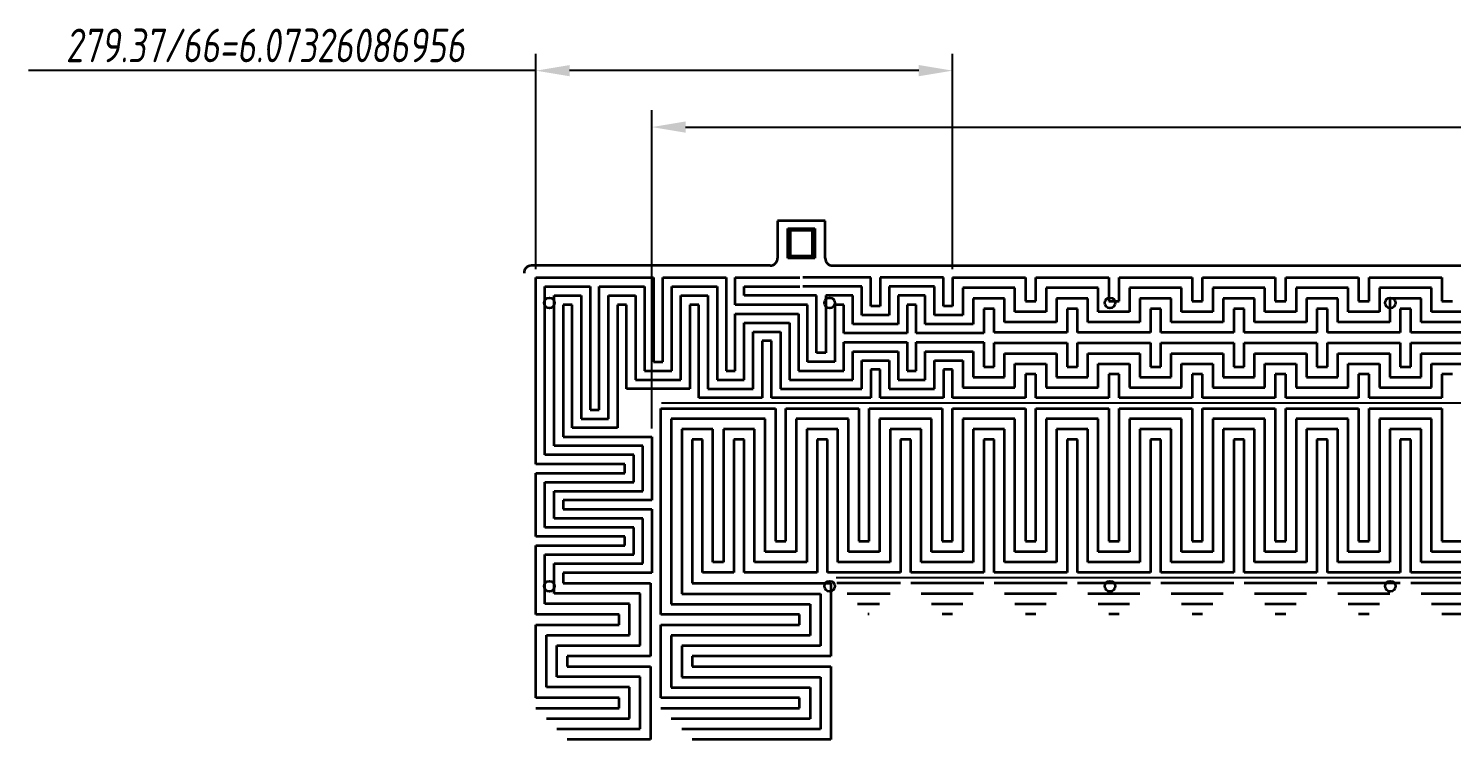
# Model space of a CAD drawing. Header units: millimetres. Extents: x -5937 to 68925, y -3068 to 5300.
# Drawn here: x 52571 to 53526, y 1216 to 1693 of the extents above; entities that cross this region are included whole.
import ezdxf

# ---------------------------------------------------------------- set-up
doc = ezdxf.new("R2010")
doc.units = ezdxf.units.MM
doc.header["$LTSCALE"] = 7
doc.layers.add('参照', color=6, linetype='Continuous', lineweight=9)
doc.layers.add('发热分区', color=20, linetype='Continuous')
doc.styles.add('斜仿宋', font='tssdeng.shx', dxfattribs={"width": 0.8, "oblique": 8, "bigfont": 'tssdchn.shx'})

msp = doc.modelspace()

# ---------------------------------------------------------------- linework, layer by layer
at = {"color": 1}
for p, q in [((52911.727, 1531.921), (52911.727, 1676.314)), ((53191.099, 1531.921), (53191.099, 1676.314)), ((52911.727, 1665.025), (52571.384, 1665.025)), ((53168.521, 1665.025), (52934.305, 1665.025)), ((52989.465, 1425.072), (52989.465, 1638.484)), ((53012.043, 1627.195), (54145.411, 1627.195))]:
    msp.add_line(p, q, dxfattribs=at)
at = {"color": 7, "linetype": 'Continuous', "lineweight": 35}
for p, q in [((53105.727, 1564.276), (53073.727, 1564.276)), ((53073.727, 1564.276), (53073.727, 1539.276)), ((53080.727, 1559.276), (53082.227, 1557.776)), ((53080.727, 1539.276), (53080.727, 1559.276)), ((53080.727, 1559.276), (53098.727, 1559.276)), ((53082.227, 1557.776), (53082.227, 1540.776)), ((53097.227, 1557.776), (53082.227, 1557.776)), ((53097.227, 1557.776), (53098.727, 1559.276)), ((53097.227, 1540.776), (53097.227, 1557.776)), ((53098.727, 1559.276), (53098.727, 1539.276)), ((53105.727, 1539.276), (53105.727, 1564.276)), ((53082.227, 1540.776), (53080.727, 1539.276)), ((53098.727, 1539.276), (53080.727, 1539.276)), ((53082.227, 1540.776), (53097.227, 1540.776)), ((53098.727, 1539.276), (53097.227, 1540.776)), ((53068.727, 1534.276), (52908.727, 1534.276)), ((53110.727, 1534.276), (54046.727, 1534.276))]:
    msp.add_line(p, q, dxfattribs=at)
for centre in [(52920.727, 1509.276), (53108.727, 1509.276), (53296.727, 1509.276), (53484.727, 1509.276), (52920.727, 1319.276), (53108.727, 1319.276), (53296.727, 1319.276), (53484.727, 1319.276)]:
    msp.add_circle(centre, 3.5, dxfattribs=at)
for centre, start, end in [((53068.727, 1539.276), 270, 0), ((53110.727, 1539.276), 180, 270), ((52908.727, 1529.276), 90, 180)]:
    msp.add_arc(centre, 5, start, end, dxfattribs=at)
at = {"color": 1}
for points in [[(52934.305, 1668.788), (52934.305, 1661.263), (52911.727, 1665.025)], [(53168.521, 1661.263), (53168.521, 1668.788), (53191.099, 1665.025)], [(53012.043, 1630.958), (53012.043, 1623.432), (52989.465, 1627.195)]]:
    msp.add_solid(points, dxfattribs=at)
at = {"layer": '参照', "linetype": 'Continuous', "lineweight": 35}
for p, q in [((52911.727, 1401.208), (52911.727, 1526.276)), ((52911.727, 1526.276), (52990.679, 1526.276)), ((52917.8, 1407.281), (52917.8, 1520.203)), ((52917.8, 1520.203), (52948.167, 1520.203)), ((52948.167, 1520.203), (52948.167, 1437.647)), ((52954.24, 1437.647), (52954.24, 1520.203)), ((52954.24, 1520.203), (52984.606, 1520.203)), ((52984.606, 1520.203), (52984.606, 1463.733)), ((52990.679, 1526.276), (52990.679, 1469.806)), ((52996.753, 1469.806), (52996.753, 1526.276)), ((52996.753, 1526.276), (53039.266, 1526.276)), ((53002.826, 1463.733), (53002.826, 1520.203)), ((53002.826, 1520.203), (53033.192, 1520.203)), ((53033.192, 1520.203), (53033.192, 1457.659)), ((53039.266, 1526.276), (53039.266, 1463.733)), ((53045.339, 1508.057), (53045.339, 1526.276)), ((53045.339, 1526.276), (53088.727, 1526.276)), ((53051.412, 1514.13), (53051.412, 1520.203)), ((53051.412, 1520.203), (53088.727, 1520.203)), ((53136.438, 1526.276), (53090.727, 1526.276)), ((53130.364, 1520.203), (53090.727, 1520.203)), ((53130.364, 1501.078), (53130.364, 1520.203)), ((53136.438, 1507.151), (53136.438, 1526.276)), ((53185.024, 1526.276), (53142.511, 1526.276)), ((53142.511, 1526.276), (53142.511, 1507.151)), ((53178.951, 1520.203), (53148.584, 1520.203)), ((53148.584, 1520.203), (53148.584, 1501.078)), ((53178.951, 1501.078), (53178.951, 1520.203)), ((53185.024, 1507.151), (53185.024, 1526.276)), ((53191.099, 1526.276), (53191.099, 1507.151)), ((53191.099, 1526.276), (53239.989, 1526.276)), ((53233.005, 1519.292), (53198.083, 1519.292)), ((53198.083, 1519.292), (53198.083, 1501.078)), ((53233.005, 1503.355), (53233.005, 1519.292)), ((53239.989, 1526.276), (53239.989, 1510.34)), ((53246.973, 1510.34), (53246.973, 1526.276)), ((53246.973, 1526.276), (53295.863, 1526.276)), ((53288.879, 1519.292), (53253.957, 1519.292)), ((53253.957, 1519.292), (53253.957, 1503.355)), ((53288.879, 1503.355), (53288.879, 1519.292)), ((53295.863, 1526.276), (53295.863, 1510.34)), ((53302.847, 1510.34), (53302.847, 1526.276)), ((53302.847, 1526.276), (53351.738, 1526.276)), ((53344.753, 1519.292), (53309.832, 1519.292)), ((53309.832, 1519.292), (53309.832, 1503.355)), ((53344.753, 1503.355), (53344.753, 1519.292)), ((53351.738, 1526.276), (53351.738, 1510.34)), ((53358.722, 1510.34), (53358.722, 1526.276)), ((53358.722, 1526.276), (53407.612, 1526.276)), ((53400.628, 1519.292), (53365.706, 1519.292)), ((53365.706, 1519.292), (53365.706, 1503.355)), ((53400.628, 1503.355), (53400.628, 1519.292)), ((53407.612, 1526.276), (53407.612, 1510.34)), ((53414.596, 1510.34), (53414.596, 1526.276)), ((53414.596, 1526.276), (53463.486, 1526.276)), ((53456.502, 1519.292), (53421.58, 1519.292)), ((53421.58, 1519.292), (53421.58, 1503.355)), ((53456.502, 1503.355), (53456.502, 1519.292)), ((53463.486, 1526.276), (53463.486, 1510.34)), ((53470.47, 1510.34), (53470.47, 1526.276)), ((53470.47, 1526.276), (53519.361, 1526.276)), ((53512.376, 1519.292), (53477.455, 1519.292)), ((53477.455, 1519.292), (53477.455, 1503.355)), ((53512.376, 1503.355), (53512.376, 1519.292)), ((53519.361, 1526.276), (53519.361, 1510.34)), ((52923.874, 1413.354), (52923.874, 1514.13)), ((52923.874, 1514.13), (52942.093, 1514.13)), ((52936.02, 1508.057), (52929.947, 1508.057)), ((52929.947, 1508.057), (52929.947, 1419.428)), ((52936.02, 1425.501), (52936.02, 1508.057)), ((52942.093, 1514.13), (52942.093, 1431.574)), ((52960.313, 1431.574), (52960.313, 1514.13)), ((52960.313, 1514.13), (52978.533, 1514.13)), ((52972.46, 1508.057), (52966.386, 1508.057)), ((52966.386, 1508.057), (52966.386, 1425.501)), ((52972.46, 1451.586), (52972.46, 1508.057)), ((52978.533, 1514.13), (52978.533, 1457.659)), ((53008.899, 1457.659), (53008.899, 1514.13)), ((53008.899, 1514.13), (53027.119, 1514.13)), ((53021.046, 1508.057), (53014.972, 1508.057)), ((53014.972, 1508.057), (53014.972, 1451.586)), ((53021.046, 1445.513), (53021.046, 1508.057)), ((53027.119, 1514.13), (53027.119, 1451.586)), ((53093.925, 1508.057), (53045.339, 1508.057)), ((53099.998, 1514.13), (53051.412, 1514.13)), ((53093.925, 1469.806), (53093.925, 1508.057)), ((53099.998, 1475.879), (53099.998, 1514.13)), ((53124.291, 1514.13), (53106.071, 1514.13)), ((53106.071, 1514.13), (53106.071, 1475.879)), ((53118.218, 1508.057), (53112.145, 1508.057)), ((53112.145, 1508.057), (53112.145, 1469.806)), ((53118.218, 1488.931), (53118.218, 1508.057)), ((53124.291, 1495.004), (53124.291, 1514.13)), ((53172.877, 1514.13), (53154.657, 1514.13)), ((53154.657, 1514.13), (53154.657, 1495.004)), ((53166.804, 1508.057), (53160.731, 1508.057)), ((53160.731, 1508.057), (53160.731, 1488.931)), ((53166.804, 1488.931), (53166.804, 1508.057)), ((53172.877, 1495.004), (53172.877, 1514.13)), ((53226.02, 1512.308), (53205.067, 1512.308)), ((53205.067, 1512.308), (53205.067, 1495.004)), ((53226.02, 1496.371), (53226.02, 1512.308)), ((53239.989, 1510.34), (53246.973, 1510.34)), ((53281.895, 1512.308), (53260.942, 1512.308)), ((53260.942, 1512.308), (53260.942, 1496.371)), ((53281.895, 1496.371), (53281.895, 1512.308)), ((53295.863, 1510.34), (53302.847, 1510.34)), ((53337.769, 1512.308), (53316.816, 1512.308)), ((53316.816, 1512.308), (53316.816, 1496.371)), ((53337.769, 1496.371), (53337.769, 1512.308)), ((53351.738, 1510.34), (53358.722, 1510.34)), ((53393.643, 1512.308), (53372.69, 1512.308)), ((53372.69, 1512.308), (53372.69, 1496.371)), ((53393.643, 1496.371), (53393.643, 1512.308)), ((53407.612, 1510.34), (53414.596, 1510.34)), ((53449.518, 1512.308), (53428.565, 1512.308)), ((53428.565, 1512.308), (53428.565, 1496.371)), ((53449.518, 1496.371), (53449.518, 1512.308)), ((53463.486, 1510.34), (53470.47, 1510.34)), ((53505.392, 1512.308), (53484.439, 1512.308)), ((53484.439, 1512.308), (53484.439, 1496.371)), ((53505.392, 1496.371), (53505.392, 1512.308)), ((53519.361, 1510.34), (53526.345, 1510.34)), ((53045.339, 1463.733), (53045.339, 1501.983)), ((53045.339, 1501.983), (53087.852, 1501.983)), ((53087.852, 1501.983), (53087.852, 1463.733)), ((53148.584, 1501.078), (53130.364, 1501.078)), ((53142.511, 1507.151), (53136.438, 1507.151)), ((53198.083, 1501.078), (53178.951, 1501.078)), ((53191.099, 1507.151), (53185.024, 1507.151)), ((53219.036, 1505.323), (53212.052, 1505.323)), ((53212.052, 1505.323), (53212.052, 1488.931)), ((53219.036, 1489.387), (53219.036, 1505.323)), ((53253.957, 1503.355), (53233.005, 1503.355)), ((53274.91, 1505.323), (53267.926, 1505.323)), ((53267.926, 1505.323), (53267.926, 1489.387)), ((53274.91, 1489.387), (53274.91, 1505.323)), ((53309.832, 1503.355), (53288.879, 1503.355)), ((53330.785, 1505.323), (53323.8, 1505.323)), ((53323.8, 1505.323), (53323.8, 1489.387)), ((53330.785, 1489.387), (53330.785, 1505.323)), ((53365.706, 1503.355), (53344.753, 1503.355)), ((53386.659, 1505.323), (53379.675, 1505.323)), ((53379.675, 1505.323), (53379.675, 1489.387)), ((53386.659, 1489.387), (53386.659, 1505.323)), ((53421.58, 1503.355), (53400.628, 1503.355)), ((53442.533, 1505.323), (53435.549, 1505.323)), ((53435.549, 1505.323), (53435.549, 1489.387)), ((53442.533, 1489.387), (53442.533, 1505.323)), ((53477.455, 1503.355), (53456.502, 1503.355)), ((53498.408, 1505.323), (53491.423, 1505.323)), ((53491.423, 1505.323), (53491.423, 1489.387)), ((53498.408, 1489.387), (53498.408, 1505.323)), ((53533.329, 1503.355), (53512.376, 1503.355)), ((53051.412, 1457.659), (53051.412, 1495.91)), ((53051.412, 1495.91), (53081.778, 1495.91)), ((53057.485, 1451.586), (53057.485, 1489.837)), ((53057.485, 1489.837), (53075.705, 1489.837)), ((53075.705, 1489.837), (53075.705, 1451.586)), ((53081.778, 1495.91), (53081.778, 1457.659)), ((53160.731, 1488.931), (53118.218, 1488.931)), ((53154.657, 1495.004), (53124.291, 1495.004)), ((53212.052, 1488.931), (53166.804, 1488.931)), ((53205.067, 1495.004), (53172.877, 1495.004)), ((53267.926, 1489.387), (53219.036, 1489.387)), ((53260.942, 1496.371), (53226.02, 1496.371)), ((53323.8, 1489.387), (53274.91, 1489.387)), ((53316.816, 1496.371), (53281.895, 1496.371)), ((53379.675, 1489.387), (53330.785, 1489.387)), ((53372.69, 1496.371), (53337.769, 1496.371)), ((53435.549, 1489.387), (53386.659, 1489.387)), ((53428.565, 1496.371), (53393.643, 1496.371)), ((53491.423, 1489.387), (53442.533, 1489.387)), ((53484.439, 1496.371), (53449.518, 1496.371)), ((53547.298, 1489.387), (53498.408, 1489.387)), ((53540.313, 1496.371), (53505.392, 1496.371)), ((53069.632, 1483.764), (53063.559, 1483.764)), ((53063.559, 1483.764), (53063.559, 1445.513)), ((53069.632, 1445.513), (53069.632, 1483.764)), ((53118.218, 1463.733), (53118.218, 1482.858)), ((53118.218, 1482.858), (53160.731, 1482.858)), ((53160.731, 1482.858), (53160.731, 1463.733)), ((53166.804, 1463.733), (53166.804, 1482.858)), ((53166.804, 1482.858), (53212.052, 1482.858)), ((53212.052, 1482.858), (53212.052, 1466.466)), ((53219.036, 1466.466), (53219.036, 1482.402)), ((53219.036, 1482.402), (53267.926, 1482.402)), ((53267.926, 1482.402), (53267.926, 1466.466)), ((53274.91, 1466.466), (53274.91, 1482.402)), ((53274.91, 1482.402), (53323.8, 1482.402)), ((53323.8, 1482.402), (53323.8, 1466.466)), ((53330.785, 1466.466), (53330.785, 1482.402)), ((53330.785, 1482.402), (53379.675, 1482.402)), ((53379.675, 1482.402), (53379.675, 1466.466)), ((53386.659, 1466.466), (53386.659, 1482.402)), ((53386.659, 1482.402), (53435.549, 1482.402)), ((53435.549, 1482.402), (53435.549, 1466.466)), ((53442.533, 1466.466), (53442.533, 1482.402)), ((53442.533, 1482.402), (53491.423, 1482.402)), ((53491.423, 1482.402), (53491.423, 1466.466)), ((53498.408, 1466.466), (53498.408, 1482.402)), ((53498.408, 1482.402), (53547.298, 1482.402)), ((52990.679, 1469.806), (52996.753, 1469.806)), ((53112.145, 1469.806), (53093.925, 1469.806)), ((53106.071, 1475.879), (53099.998, 1475.879)), ((53124.291, 1457.659), (53124.291, 1476.785)), ((53124.291, 1476.785), (53154.657, 1476.785)), ((53130.364, 1451.586), (53130.364, 1470.711)), ((53130.364, 1470.711), (53148.584, 1470.711)), ((53148.584, 1470.711), (53148.584, 1451.586)), ((53154.657, 1476.785), (53154.657, 1457.659)), ((53172.877, 1457.659), (53172.877, 1476.785)), ((53172.877, 1476.785), (53205.067, 1476.785)), ((53178.951, 1451.586), (53178.951, 1470.711)), ((53178.951, 1470.711), (53198.083, 1470.711)), ((53198.083, 1470.711), (53198.083, 1452.497)), ((53205.067, 1476.785), (53205.067, 1459.481)), ((53226.02, 1459.481), (53226.02, 1475.418)), ((53226.02, 1475.418), (53260.942, 1475.418)), ((53260.942, 1475.418), (53260.942, 1459.481)), ((53281.895, 1459.481), (53281.895, 1475.418)), ((53281.895, 1475.418), (53316.816, 1475.418)), ((53316.816, 1475.418), (53316.816, 1459.481)), ((53337.769, 1459.481), (53337.769, 1475.418)), ((53337.769, 1475.418), (53372.69, 1475.418)), ((53372.69, 1475.418), (53372.69, 1459.481)), ((53393.643, 1459.481), (53393.643, 1475.418)), ((53393.643, 1475.418), (53428.565, 1475.418)), ((53428.565, 1475.418), (53428.565, 1459.481)), ((53449.518, 1459.481), (53449.518, 1475.418)), ((53449.518, 1475.418), (53484.439, 1475.418)), ((53484.439, 1475.418), (53484.439, 1459.481)), ((53505.392, 1459.481), (53505.392, 1475.418)), ((53505.392, 1475.418), (53540.313, 1475.418)), ((52984.606, 1463.733), (53002.826, 1463.733)), ((53039.266, 1463.733), (53045.339, 1463.733)), ((53087.852, 1463.733), (53118.218, 1463.733)), ((53142.511, 1464.638), (53136.438, 1464.638)), ((53136.438, 1464.638), (53136.438, 1445.513)), ((53142.511, 1445.513), (53142.511, 1464.638)), ((53160.731, 1463.733), (53166.804, 1463.733)), ((53191.099, 1464.638), (53185.024, 1464.638)), ((53185.024, 1464.638), (53185.024, 1445.513)), ((53191.099, 1445.513), (53191.099, 1464.638)), ((53212.052, 1466.466), (53219.036, 1466.466)), ((53233.005, 1452.497), (53233.005, 1468.434)), ((53233.005, 1468.434), (53253.957, 1468.434)), ((53246.973, 1461.45), (53239.989, 1461.45)), ((53239.989, 1461.45), (53239.989, 1445.513)), ((53246.973, 1445.513), (53246.973, 1461.45)), ((53253.957, 1468.434), (53253.957, 1452.497)), ((53267.926, 1466.466), (53274.91, 1466.466)), ((53288.879, 1452.497), (53288.879, 1468.434)), ((53288.879, 1468.434), (53309.832, 1468.434)), ((53302.847, 1461.45), (53295.863, 1461.45)), ((53295.863, 1461.45), (53295.863, 1445.513)), ((53302.847, 1445.513), (53302.847, 1461.45)), ((53309.832, 1468.434), (53309.832, 1452.497)), ((53323.8, 1466.466), (53330.785, 1466.466)), ((53344.753, 1452.497), (53344.753, 1468.434)), ((53344.753, 1468.434), (53365.706, 1468.434)), ((53358.722, 1461.45), (53351.738, 1461.45)), ((53351.738, 1461.45), (53351.738, 1445.513)), ((53358.722, 1445.513), (53358.722, 1461.45)), ((53365.706, 1468.434), (53365.706, 1452.497)), ((53379.675, 1466.466), (53386.659, 1466.466)), ((53400.628, 1452.497), (53400.628, 1468.434)), ((53400.628, 1468.434), (53421.58, 1468.434)), ((53414.596, 1461.45), (53407.612, 1461.45)), ((53407.612, 1461.45), (53407.612, 1445.513)), ((53414.596, 1445.513), (53414.596, 1461.45)), ((53421.58, 1468.434), (53421.58, 1452.497)), ((53435.549, 1466.466), (53442.533, 1466.466)), ((53456.502, 1452.497), (53456.502, 1468.434)), ((53456.502, 1468.434), (53477.455, 1468.434)), ((53470.47, 1461.45), (53463.486, 1461.45)), ((53463.486, 1461.45), (53463.486, 1445.513)), ((53470.47, 1445.513), (53470.47, 1461.45)), ((53477.455, 1468.434), (53477.455, 1452.497)), ((53491.423, 1466.466), (53498.408, 1466.466)), ((53512.376, 1452.497), (53512.376, 1468.434)), ((53512.376, 1468.434), (53533.329, 1468.434)), ((53526.345, 1461.45), (53519.361, 1461.45)), ((53519.361, 1461.45), (53519.361, 1445.513)), ((53014.972, 1451.586), (52972.46, 1451.586)), ((52978.533, 1457.659), (53008.899, 1457.659)), ((53027.119, 1451.586), (53057.485, 1451.586)), ((53033.192, 1457.659), (53051.412, 1457.659)), ((53075.705, 1451.586), (53130.364, 1451.586)), ((53081.778, 1457.659), (53124.291, 1457.659)), ((53148.584, 1451.586), (53178.951, 1451.586)), ((53154.657, 1457.659), (53172.877, 1457.659)), ((53198.083, 1452.497), (53233.005, 1452.497)), ((53205.067, 1459.481), (53226.02, 1459.481)), ((53253.957, 1452.497), (53288.879, 1452.497)), ((53260.942, 1459.481), (53281.895, 1459.481)), ((53309.832, 1452.497), (53344.753, 1452.497)), ((53316.816, 1459.481), (53337.769, 1459.481)), ((53365.706, 1452.497), (53400.628, 1452.497)), ((53372.69, 1459.481), (53393.643, 1459.481)), ((53421.58, 1452.497), (53456.502, 1452.497)), ((53428.565, 1459.481), (53449.518, 1459.481)), ((53477.455, 1452.497), (53512.376, 1452.497)), ((53484.439, 1459.481), (53505.392, 1459.481)), ((53063.559, 1445.513), (53021.046, 1445.513)), ((53136.438, 1445.513), (53069.632, 1445.513)), ((53185.024, 1445.513), (53142.511, 1445.513)), ((53239.989, 1445.513), (53191.099, 1445.513)), ((53295.863, 1445.513), (53246.973, 1445.513)), ((53351.738, 1445.513), (53302.847, 1445.513)), ((53407.612, 1445.513), (53358.722, 1445.513)), ((53463.486, 1445.513), (53414.596, 1445.513)), ((53519.361, 1445.513), (53470.47, 1445.513)), ((52948.167, 1437.647), (52954.24, 1437.647)), ((52995.539, 1300.271), (52995.539, 1438.529)), ((52995.539, 1438.529), (53072.366, 1438.529)), ((53072.366, 1438.529), (53072.366, 1349.402)), ((53079.35, 1349.402), (53079.35, 1438.529)), ((53079.35, 1438.529), (53128.24, 1438.529)), ((53128.24, 1438.529), (53128.24, 1349.402)), ((53135.224, 1349.402), (53135.224, 1438.529)), ((53135.224, 1438.529), (53184.114, 1438.529)), ((53184.114, 1438.529), (53184.114, 1349.402)), ((53191.099, 1349.402), (53191.099, 1438.529)), ((53191.099, 1438.529), (53239.989, 1438.529)), ((53239.989, 1438.529), (53239.989, 1349.402)), ((53246.973, 1349.402), (53246.973, 1438.529)), ((53246.973, 1438.529), (53295.863, 1438.529)), ((53295.863, 1438.529), (53295.863, 1349.402)), ((53302.847, 1349.402), (53302.847, 1438.529)), ((53302.847, 1438.529), (53351.738, 1438.529)), ((53351.738, 1438.529), (53351.738, 1349.402)), ((53358.722, 1349.402), (53358.722, 1438.529)), ((53358.722, 1438.529), (53407.612, 1438.529)), ((53407.612, 1438.529), (53407.612, 1349.402)), ((53414.596, 1349.402), (53414.596, 1438.529)), ((53414.596, 1438.529), (53463.486, 1438.529)), ((53463.486, 1438.529), (53463.486, 1349.402)), ((53470.47, 1349.402), (53470.47, 1438.529)), ((53470.47, 1438.529), (53519.361, 1438.529)), ((53519.361, 1438.529), (53519.361, 1349.402)), ((52966.386, 1425.501), (52936.02, 1425.501)), ((52942.093, 1431.574), (52960.313, 1431.574)), ((53065.381, 1431.544), (53002.523, 1431.544)), ((53002.523, 1431.544), (53002.523, 1307.255)), ((53030.46, 1424.56), (53009.507, 1424.56)), ((53009.507, 1424.56), (53009.507, 1314.239)), ((53030.46, 1335.434), (53030.46, 1424.56)), ((53058.397, 1424.56), (53037.444, 1424.56)), ((53037.444, 1424.56), (53037.444, 1335.434)), ((53058.397, 1335.434), (53058.397, 1424.56)), ((53065.381, 1342.418), (53065.381, 1431.544)), ((53121.256, 1431.544), (53086.334, 1431.544)), ((53086.334, 1431.544), (53086.334, 1342.418)), ((53114.272, 1424.56), (53093.319, 1424.56)), ((53093.319, 1424.56), (53093.319, 1335.434)), ((53114.272, 1335.434), (53114.272, 1424.56)), ((53121.256, 1342.418), (53121.256, 1431.544)), ((53177.13, 1431.544), (53142.209, 1431.544)), ((53142.209, 1431.544), (53142.209, 1342.418)), ((53170.146, 1424.56), (53149.193, 1424.56)), ((53149.193, 1424.56), (53149.193, 1335.434)), ((53170.146, 1335.434), (53170.146, 1424.56)), ((53177.13, 1342.418), (53177.13, 1431.544)), ((53233.005, 1431.544), (53198.083, 1431.544)), ((53198.083, 1431.544), (53198.083, 1342.418)), ((53226.02, 1424.56), (53205.067, 1424.56)), ((53205.067, 1424.56), (53205.067, 1335.434)), ((53226.02, 1335.434), (53226.02, 1424.56)), ((53233.005, 1342.418), (53233.005, 1431.544)), ((53288.879, 1431.544), (53253.957, 1431.544)), ((53253.957, 1431.544), (53253.957, 1342.418)), ((53281.895, 1424.56), (53260.942, 1424.56)), ((53260.942, 1424.56), (53260.942, 1335.434)), ((53281.895, 1335.434), (53281.895, 1424.56)), ((53288.879, 1342.418), (53288.879, 1431.544)), ((53344.753, 1431.544), (53309.832, 1431.544)), ((53309.832, 1431.544), (53309.832, 1342.418)), ((53337.769, 1424.56), (53316.816, 1424.56)), ((53316.816, 1424.56), (53316.816, 1335.434)), ((53337.769, 1335.434), (53337.769, 1424.56)), ((53344.753, 1342.418), (53344.753, 1431.544)), ((53400.628, 1431.544), (53365.706, 1431.544)), ((53365.706, 1431.544), (53365.706, 1342.418)), ((53393.643, 1424.56), (53372.69, 1424.56)), ((53372.69, 1424.56), (53372.69, 1335.434)), ((53393.643, 1335.434), (53393.643, 1424.56)), ((53400.628, 1342.418), (53400.628, 1431.544)), ((53456.502, 1431.544), (53421.58, 1431.544)), ((53421.58, 1431.544), (53421.58, 1342.418)), ((53449.518, 1424.56), (53428.565, 1424.56)), ((53428.565, 1424.56), (53428.565, 1335.434)), ((53449.518, 1335.434), (53449.518, 1424.56)), ((53456.502, 1342.418), (53456.502, 1431.544)), ((53512.376, 1431.544), (53477.455, 1431.544)), ((53477.455, 1431.544), (53477.455, 1342.418)), ((53505.392, 1424.56), (53484.439, 1424.56)), ((53484.439, 1424.56), (53484.439, 1335.434)), ((53505.392, 1335.434), (53505.392, 1424.56)), ((53512.376, 1342.418), (53512.376, 1431.544)), ((52983.392, 1413.354), (52923.874, 1413.354)), ((52929.947, 1419.428), (52989.465, 1419.428)), ((52983.392, 1382.988), (52983.392, 1413.354)), ((52989.465, 1419.428), (52989.465, 1376.915)), ((53023.476, 1417.576), (53016.491, 1417.576)), ((53016.491, 1417.576), (53016.491, 1321.223)), ((53023.476, 1328.45), (53023.476, 1417.576)), ((53051.413, 1417.576), (53044.429, 1417.576)), ((53044.429, 1417.576), (53044.429, 1328.45)), ((53051.413, 1328.45), (53051.413, 1417.576)), ((53107.287, 1417.576), (53100.303, 1417.576)), ((53100.303, 1417.576), (53100.303, 1328.45)), ((53107.287, 1328.45), (53107.287, 1417.576)), ((53163.162, 1417.576), (53156.177, 1417.576)), ((53156.177, 1417.576), (53156.177, 1328.45)), ((53163.162, 1328.45), (53163.162, 1417.576)), ((53219.036, 1417.576), (53212.052, 1417.576)), ((53212.052, 1417.576), (53212.052, 1328.45)), ((53219.036, 1328.45), (53219.036, 1417.576)), ((53274.91, 1417.576), (53267.926, 1417.576)), ((53267.926, 1417.576), (53267.926, 1328.45)), ((53274.91, 1328.45), (53274.91, 1417.576)), ((53330.785, 1417.576), (53323.8, 1417.576)), ((53323.8, 1417.576), (53323.8, 1328.45)), ((53330.785, 1328.45), (53330.785, 1417.576)), ((53386.659, 1417.576), (53379.675, 1417.576)), ((53379.675, 1417.576), (53379.675, 1328.45)), ((53386.659, 1328.45), (53386.659, 1417.576)), ((53442.533, 1417.576), (53435.549, 1417.576)), ((53435.549, 1417.576), (53435.549, 1328.45)), ((53442.533, 1328.45), (53442.533, 1417.576)), ((53498.408, 1417.576), (53491.423, 1417.576)), ((53491.423, 1417.576), (53491.423, 1328.45)), ((53498.408, 1328.45), (53498.408, 1417.576)), ((52977.319, 1407.281), (52917.8, 1407.281)), ((52977.319, 1389.061), (52977.319, 1407.281)), ((52971.246, 1401.208), (52911.727, 1401.208)), ((52911.727, 1352.622), (52911.727, 1395.135)), ((52911.727, 1395.135), (52971.246, 1395.135)), ((52971.246, 1395.135), (52971.246, 1401.208)), ((52917.8, 1358.695), (52917.8, 1389.061)), ((52917.8, 1389.061), (52977.319, 1389.061)), ((52923.874, 1364.768), (52923.874, 1382.988)), ((52923.874, 1382.988), (52983.392, 1382.988)), ((52989.465, 1376.915), (52929.947, 1376.915)), ((52929.947, 1376.915), (52929.947, 1370.842)), ((52929.947, 1370.842), (52989.465, 1370.842)), ((52989.465, 1370.842), (52989.465, 1328.329)), ((52977.319, 1358.695), (52917.8, 1358.695)), ((52983.392, 1364.768), (52923.874, 1364.768)), ((52977.319, 1340.475), (52977.319, 1358.695)), ((52983.392, 1334.402), (52983.392, 1364.768)), ((52971.246, 1352.622), (52911.727, 1352.622)), ((52911.727, 1300.392), (52911.727, 1346.548)), ((52911.727, 1346.548), (52971.246, 1346.548)), ((52971.246, 1346.548), (52971.246, 1352.622)), ((53072.366, 1349.402), (53079.35, 1349.402)), ((53128.24, 1349.402), (53135.224, 1349.402)), ((53184.114, 1349.402), (53191.099, 1349.402)), ((53239.989, 1349.402), (53246.973, 1349.402)), ((53295.863, 1349.402), (53302.847, 1349.402)), ((53351.738, 1349.402), (53358.722, 1349.402)), ((53407.612, 1349.402), (53414.596, 1349.402)), ((53463.486, 1349.402), (53470.47, 1349.402)), ((53519.361, 1349.402), (53693.968, 1349.402)), ((52917.8, 1307.376), (52917.8, 1340.475)), ((52917.8, 1340.475), (52977.319, 1340.475)), ((53086.334, 1342.418), (53065.381, 1342.418)), ((53142.209, 1342.418), (53121.256, 1342.418)), ((53198.083, 1342.418), (53177.13, 1342.418)), ((53253.957, 1342.418), (53233.005, 1342.418)), ((53309.832, 1342.418), (53288.879, 1342.418)), ((53365.706, 1342.418), (53344.753, 1342.418)), ((53421.58, 1342.418), (53400.628, 1342.418)), ((53477.455, 1342.418), (53456.502, 1342.418)), ((53700.952, 1342.418), (53512.376, 1342.418)), ((52923.874, 1314.36), (52923.874, 1334.402)), ((52923.874, 1334.402), (52983.392, 1334.402)), ((52989.465, 1328.329), (52929.947, 1328.329)), ((52929.947, 1328.329), (52929.947, 1321.344)), ((53044.429, 1328.45), (53023.476, 1328.45)), ((53037.444, 1335.434), (53030.46, 1335.434)), ((53100.303, 1328.45), (53051.413, 1328.45)), ((53093.319, 1335.434), (53058.397, 1335.434)), ((53156.177, 1328.45), (53107.287, 1328.45)), ((53149.193, 1335.434), (53114.272, 1335.434)), ((53212.052, 1328.45), (53163.162, 1328.45)), ((53205.067, 1335.434), (53170.146, 1335.434)), ((53267.926, 1328.45), (53219.036, 1328.45)), ((53260.942, 1335.434), (53226.02, 1335.434)), ((53323.8, 1328.45), (53274.91, 1328.45)), ((53316.816, 1335.434), (53281.895, 1335.434)), ((53379.675, 1328.45), (53330.785, 1328.45)), ((53372.69, 1335.434), (53337.769, 1335.434)), ((53435.549, 1328.45), (53386.659, 1328.45)), ((53428.565, 1335.434), (53393.643, 1335.434)), ((53491.423, 1328.45), (53442.533, 1328.45)), ((53484.439, 1335.434), (53449.518, 1335.434)), ((53714.921, 1328.45), (53498.408, 1328.45)), ((53707.936, 1335.434), (53505.392, 1335.434)), ((52929.947, 1321.344), (52988.554, 1321.344)), ((52988.554, 1321.344), (52988.554, 1272.454)), ((53016.491, 1321.223), (53109.554, 1321.223)), ((53109.554, 1321.223), (53109.554, 1272.333)), ((53113.461, 1321.465), (53156.177, 1321.465)), ((53163.162, 1321.465), (53212.052, 1321.465)), ((53219.036, 1321.465), (53267.926, 1321.465)), ((53274.91, 1321.465), (53323.8, 1321.465)), ((53330.785, 1321.465), (53379.675, 1321.465)), ((53386.659, 1321.465), (53435.549, 1321.465)), ((53442.533, 1321.465), (53491.423, 1321.465)), ((53498.408, 1321.465), (53659.046, 1321.465)), ((52981.57, 1314.36), (52923.874, 1314.36)), ((52981.57, 1279.439), (52981.57, 1314.36)), ((53009.507, 1314.239), (53102.569, 1314.239)), ((53102.569, 1314.239), (53102.569, 1279.318)), ((53120.446, 1314.481), (53149.193, 1314.481)), ((53170.146, 1314.481), (53205.067, 1314.481)), ((53226.02, 1314.481), (53260.942, 1314.481)), ((53281.895, 1314.481), (53316.816, 1314.481)), ((53337.769, 1314.481), (53372.69, 1314.481)), ((53393.643, 1314.481), (53428.565, 1314.481)), ((53449.518, 1314.481), (53484.439, 1314.481)), ((53505.392, 1314.481), (53652.062, 1314.481)), ((52967.601, 1300.392), (52911.727, 1300.392)), ((52974.586, 1307.376), (52917.8, 1307.376)), ((52967.601, 1293.407), (52967.601, 1300.392)), ((52974.586, 1286.423), (52974.586, 1307.376)), ((53088.601, 1300.271), (52995.539, 1300.271)), ((53002.523, 1307.255), (53095.585, 1307.255)), ((53088.601, 1293.286), (53088.601, 1300.271)), ((53095.585, 1307.255), (53095.585, 1286.302)), ((53127.43, 1307.497), (53142.209, 1307.497)), ((53135.224, 1300.512), (53134.414, 1300.512)), ((53177.13, 1307.497), (53198.083, 1307.497)), ((53191.099, 1300.512), (53184.114, 1300.512)), ((53233.005, 1307.497), (53253.957, 1307.497)), ((53246.973, 1300.512), (53239.989, 1300.512)), ((53288.879, 1307.497), (53309.832, 1307.497)), ((53302.847, 1300.512), (53295.863, 1300.512)), ((53344.753, 1307.497), (53365.706, 1307.497)), ((53358.722, 1300.512), (53351.738, 1300.512)), ((53400.628, 1307.497), (53421.58, 1307.497)), ((53414.596, 1300.512), (53407.612, 1300.512)), ((53456.502, 1307.497), (53477.455, 1307.497)), ((53470.47, 1300.512), (53463.486, 1300.512)), ((53512.376, 1307.497), (53645.078, 1307.497)), ((53638.094, 1300.512), (53519.361, 1300.512)), ((52911.727, 1244.517), (52911.727, 1293.407)), ((52911.727, 1293.407), (52967.601, 1293.407)), ((52995.539, 1244.396), (52995.539, 1293.286)), ((52995.539, 1293.286), (53088.601, 1293.286)), ((52918.711, 1251.501), (52918.711, 1286.423)), ((52918.711, 1286.423), (52974.586, 1286.423)), ((52925.696, 1258.486), (52925.696, 1279.439)), ((52925.696, 1279.439), (52981.57, 1279.439)), ((53095.585, 1286.302), (53002.523, 1286.302)), ((53002.523, 1286.302), (53002.523, 1251.381)), ((53102.569, 1279.318), (53009.507, 1279.318)), ((53009.507, 1279.318), (53009.507, 1258.365)), ((52988.554, 1272.454), (52932.68, 1272.454)), ((52932.68, 1272.454), (52932.68, 1265.47)), ((53109.554, 1272.333), (53016.491, 1272.333)), ((53016.491, 1272.333), (53016.491, 1265.349)), ((52932.68, 1265.47), (52988.554, 1265.47)), ((52988.554, 1265.47), (52988.554, 1216.58)), ((53016.491, 1265.349), (53109.554, 1265.349)), ((53109.554, 1265.349), (53109.554, 1216.459)), ((52974.586, 1251.501), (52918.711, 1251.501)), ((52981.57, 1258.486), (52925.696, 1258.486)), ((52974.586, 1230.549), (52974.586, 1251.501)), ((52981.57, 1223.564), (52981.57, 1258.486)), ((53002.523, 1251.381), (53095.585, 1251.381)), ((53009.507, 1258.365), (53102.569, 1258.365)), ((53095.585, 1251.381), (53095.585, 1230.428)), ((53102.569, 1258.365), (53102.569, 1223.443)), ((52967.601, 1244.517), (52911.727, 1244.517)), ((52967.601, 1237.533), (52967.601, 1244.517)), ((53088.601, 1244.396), (52995.539, 1244.396)), ((53088.601, 1237.412), (53088.601, 1244.396)), ((52911.727, 1237.533), (52967.601, 1237.533)), ((52995.539, 1237.412), (53088.601, 1237.412)), ((52918.711, 1230.549), (52974.586, 1230.549)), ((52925.696, 1223.564), (52981.57, 1223.564)), ((53095.585, 1230.428), (53002.523, 1230.428)), ((53102.569, 1223.443), (53009.507, 1223.443)), ((52988.554, 1216.58), (52932.68, 1216.58)), ((53109.554, 1216.459), (53016.491, 1216.459))]:
    msp.add_line(p, q, dxfattribs=at)
at = {"layer": '发热分区'}
for p, q in [((54161.471, 1442.021), (52995.983, 1442.021)), ((54044.408, 1324.957), (53113.046, 1324.957))]:
    msp.add_line(p, q, dxfattribs=at)

# ---------------------------------------------------------------- texts
at = {"color": 1, "insert": (52730.267, 1681.959), "char_height": 22.5778, "attachment_point": 5, "style": '斜仿宋'}
msp.add_mtext('279.37/66=6.07326086956', dxfattribs=at)

doc.saveas('drawing.dxf')
